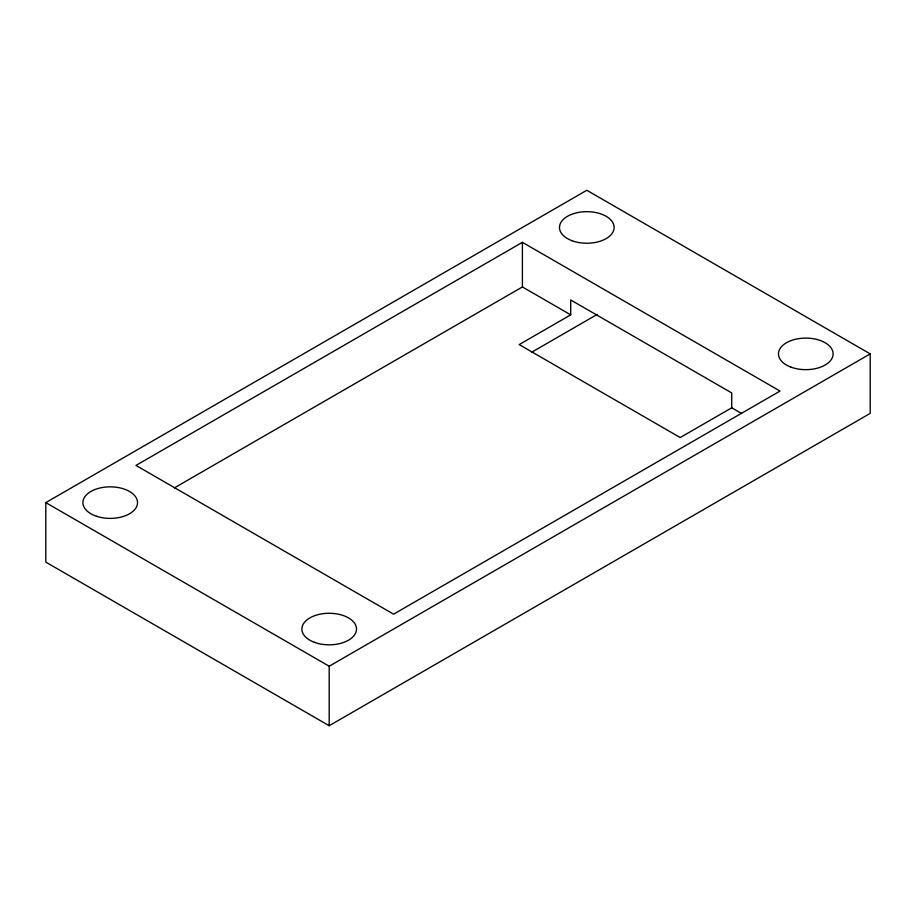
<?xml version="1.0" encoding="UTF-8"?>
<svg xmlns="http://www.w3.org/2000/svg" width="916" height="916" viewBox="0 0 916 916"><rect width="100%" height="100%" fill="white"/><g stroke="black" fill="none" stroke-linecap="round" stroke-linejoin="round"><path stroke-width="1.37" d="M45.8 502.621L586.812 190.276L870.2 353.885L870.2 413.379L329.188 725.724L45.8 562.115L45.8 502.621L329.188 666.23L870.2 353.885M522.406 242.328L135.969 465.431L393.594 614.178L780.031 391.063L522.406 242.328L522.406 286.948L174.361 487.896M731.724 407.803L731.724 392.93L570.714 299.967L570.714 314.841L519.189 344.588L680.199 437.55L731.724 407.803L741.639 413.517M531.566 352.305L597.221 314.406M522.406 286.948L570.714 314.841M329.188 666.23L329.188 725.724M314.303 642.276A27.32 15.778 0 0 0 356.473 629.876A27.32 15.778 0 0 0 316.787 614.991A27.32 15.778 0 0 0 314.303 642.276M96.546 516.28A27.32 15.778 0 0 0 137.526 502.621A27.32 15.778 0 0 0 96.546 488.961A27.32 15.778 0 0 0 96.546 516.28M571.928 240.69A27.32 15.778 0 0 0 614.098 228.279A27.32 15.778 0 0 0 574.412 213.394A27.32 15.778 0 0 0 571.928 240.69M790.909 367.11A27.32 15.778 0 0 0 833.079 354.71A27.32 15.778 0 0 0 793.393 339.825A27.32 15.778 0 0 0 790.909 367.11"/></g></svg>
